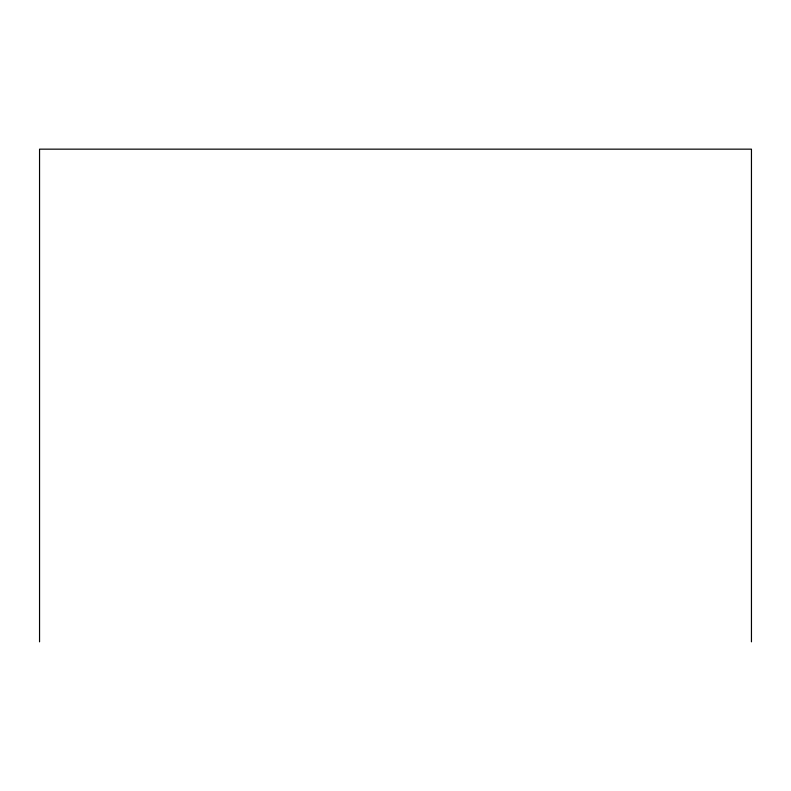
<?xml version="1.0" encoding="UTF-8"?>
<svg xmlns="http://www.w3.org/2000/svg" width="791" height="791" viewBox="0 0 791 791"><rect width="100%" height="100%" fill="white"/><g stroke="black" fill="none" stroke-linecap="round" stroke-linejoin="round"><path stroke-width="1.19" d="M751.45 641.837L751.45 149.163L39.55 149.163L39.55 641.837"/></g></svg>
